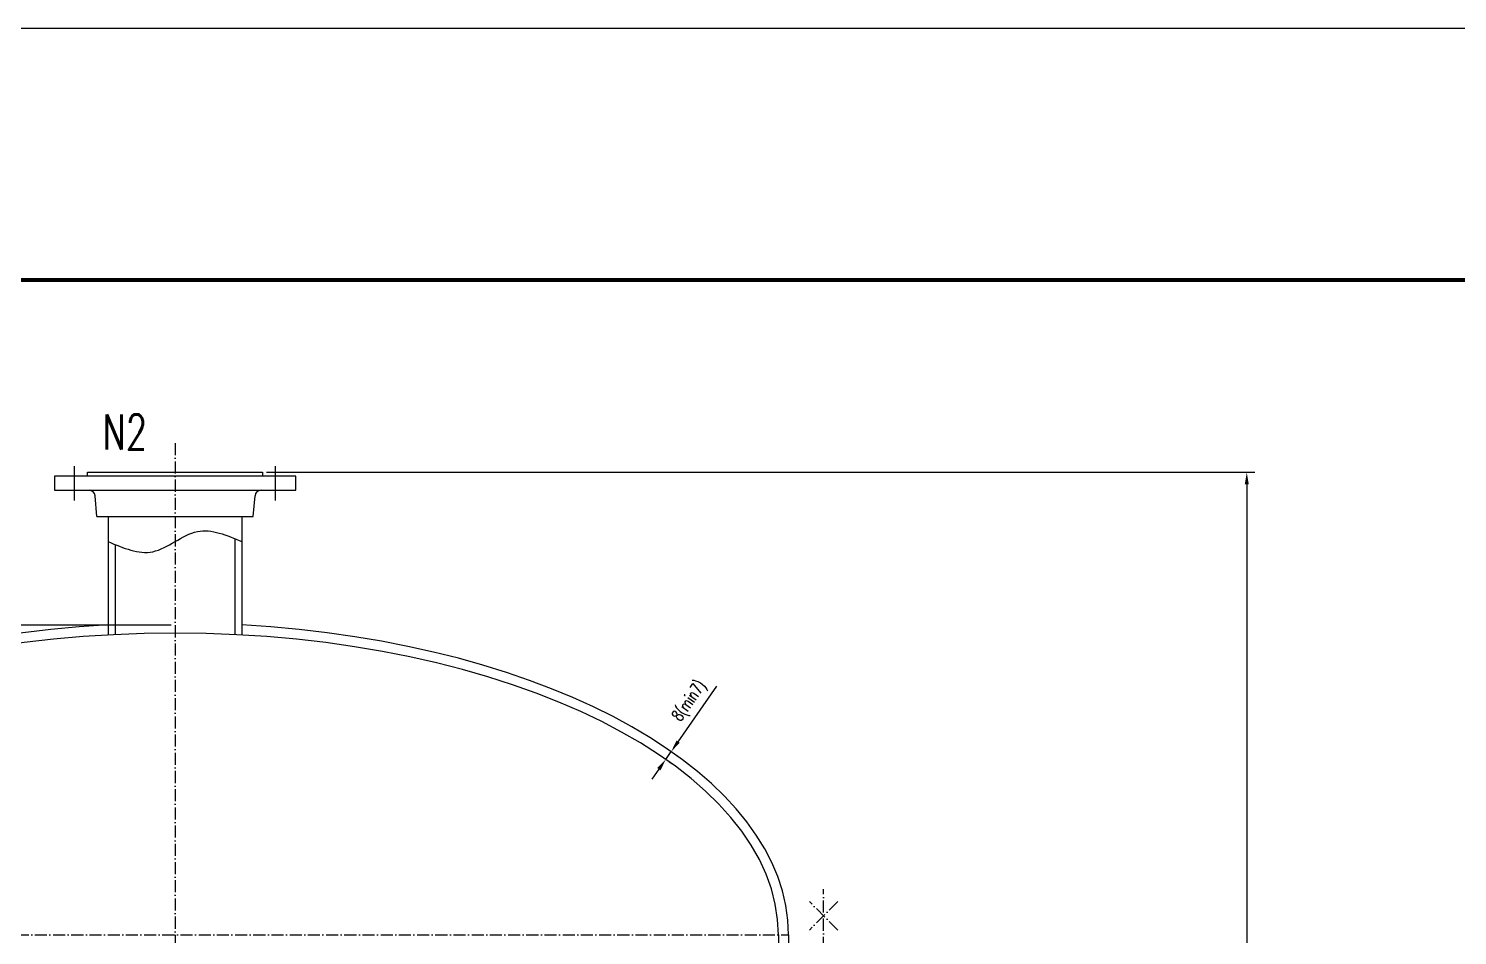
# Model space of a CAD drawing. Header units: millimetres. Extents: x 3722 to 10352, y -3393 to 2547.
# Drawn here: x 4868 to 6289, y 1645 to 2547 of the extents above; entities that cross this region are included whole.
import ezdxf
from ezdxf.enums import TextEntityAlignment as Align

# ---------------------------------------------------------------- set-up
doc = ezdxf.new("R2010")
doc.units = ezdxf.units.MM
doc.linetypes.add('ACAD_ISO02W100', pattern=[11, 8, -3])
doc.linetypes.add('ACAD_ISO10W100', pattern=[18, 12, -3, 0, -3])
doc.layers.add('CAXA1', color=2, linetype='ACAD_ISO10W100', lineweight=25)
for name, color, linetype in [('K1', 4, 'Continuous'), ('tank', 1, 'Continuous'), ('tankx', 2, 'ACAD_ISO10W100'), ('tanky', 7, 'Continuous'), ('xuxian', 7, 'ACAD_ISO02W100')]:
    doc.layers.add(name, color=color, linetype=linetype)
doc.styles.add('hzfs', font='simplex.shx', dxfattribs={"width": 0.7, "bigfont": 'hzfs.shx'})
doc.dimstyles.new('PVCAD$0', dxfattribs={"dimscale": 4, "dimtxt": 3, "dimasz": 3, "dimexe": 2, "dimexo": 1, "dimgap": 1, "dimtad": 1, "dimdec": 0, "dimzin": 0, "dimdsep": 46, "dimtxsty": 'hzfs', "dimcen": 2.5, "dimclrd": 4, "dimclre": 4, "dimadec": 0, "dimazin": 0, "dimtfac": 1, "dimtmove": 0, "dimatfit": 0, "dimfxl": 1, "dimarcsym": 0})

# ---------------------------------------------------------------- blocks, each defined once
blk = doc.blocks.new('*D208')
at = {"color": 4, "linetype": 'ByBlock', "lineweight": -2}
for p, q in [((5105, 2105.8), (6087.8, 2105.8)), ((6079.8, 2093.8), (6079.8, -794.2)), ((5526.1, -806.2), (6087.8, -806.2))]:
    blk.add_line(p, q, dxfattribs=at)
at = {"color": 4, "linetype": 'ByBlock'}
for points in [[(6077.8, 2093.8), (6081.8, 2093.8), (6079.8, 2105.8)], [(6077.8, -794.2), (6081.8, -794.2), (6079.8, -806.2)]]:
    blk.add_solid(points, dxfattribs=at)
at = {"layer": 'Defpoints', "color": 0, "linetype": 'ByBlock'}
for p in [(5101, 2105.8), (5522.1, -806.2), (6079.8, -806.2)]:
    blk.add_point(p, dxfattribs=at)
at = {"color": 0, "linetype": 'ByBlock', "insert": (6069.8, 649.8), "char_height": 12, "attachment_point": 5, "rotation": 90, "style": 'hzfs'}
blk.add_mtext('2910', dxfattribs=at)
blk = doc.blocks.new('*D188')
at = {"layer": 'Defpoints', "color": 0, "linetype": 'ByBlock'}
for p in [(4151.5, 1953.6), (5014, 1953.6), (4349, 1578.8)]:
    blk.add_point(p, dxfattribs=at)
at = {"layer": 'xuxian', "color": 4, "linetype": 'ByBlock', "lineweight": -2}
for p, q in [((5010, 1953.6), (4143.5, 1953.6)), ((4151.5, 1590.8), (4151.5, 1941.6)), ((4345, 1578.8), (4143.5, 1578.8))]:
    blk.add_line(p, q, dxfattribs=at)
at = {"layer": 'xuxian', "color": 4, "linetype": 'ByBlock'}
for points in [[(4149.5, 1941.6), (4153.5, 1941.6), (4151.5, 1953.6)], [(4149.5, 1590.8), (4153.5, 1590.8), (4151.5, 1578.8)]]:
    blk.add_solid(points, dxfattribs=at)
at = {"layer": 'xuxian', "color": 0, "linetype": 'ByBlock', "insert": (4141.5, 1766.2), "char_height": 12, "attachment_point": 5, "rotation": 90, "style": 'hzfs'}
blk.add_mtext('383', dxfattribs=at)
blk = doc.blocks.new('*D148')
at = {"color": 4, "linetype": 'ByBlock', "lineweight": -2}
for p, q in [((5514.3, 1837.9), (5552.8, 1893)), ((5502, 1820.3), (5507.4, 1828.1)), ((5510.7, 1825.8), (5514, 1823.5)), ((5495.1, 1810.5), (5488.3, 1800.7)), ((5505.3, 1818), (5508.6, 1815.8))]:
    blk.add_line(p, q, dxfattribs=at)
at = {"color": 4, "linetype": 'ByBlock'}
for points in [[(5512.7, 1839.1), (5515.9, 1836.8), (5507.4, 1828.1)], [(5493.5, 1811.7), (5496.8, 1809.4), (5502, 1820.3)]]:
    blk.add_solid(points, dxfattribs=at)
at = {"layer": 'Defpoints', "color": 0, "linetype": 'ByBlock'}
for p in [(5502, 1820.3), (5507.4, 1828.1), (5507.4, 1828.1)]:
    blk.add_point(p, dxfattribs=at)
at = {"color": 0, "linetype": 'ByBlock', "insert": (5526.2, 1877.9), "char_height": 12, "attachment_point": 5, "rotation": 55.0379, "style": 'hzfs'}
blk.add_mtext('8(min7)', dxfattribs=at)

msp = doc.modelspace()

# ---------------------------------------------------------------- linework, layer by layer
msp.add_line((7922.2, 2546.8), (3722.2, 2546.8))
at = {"layer": 'CAXA1'}
for p, q in [((5014, 2134.6), (5014, -544.5)), ((5659, 1432.8), (5659, 1691.4)), ((5673.1, 1650.7), (5644.8, 1679)), ((5673.1, 1679), (5644.8, 1650.7)), ((4404, 1645.8), (5624, 1645.8))]:
    msp.add_line(p, q, dxfattribs=at)
at = {"layer": 'K1', "const_width": 4}
msp.add_lwpolyline([(7822.2, -3293.2), (7822.2, 2296.8), (3822.2, 2296.8), (3822.2, -3293.2)], close=True, dxfattribs=at)
at = {"layer": 'tank', "linetype": 'ByBlock'}
for p, q in [((4927, 2101.8), (4927, 2105.8)), ((4927, 2105.8), (5101, 2105.8)), ((5101, 2105.8), (5101, 2101.8)), ((5134, 2101.8), (4894, 2101.8)), ((4894, 2101.8), (4894, 2087.8)), ((5134, 2087.8), (5134, 2101.8)), ((4894, 2087.8), (5134, 2087.8)), ((4936.3, 2061.8), (4934.5, 2082.4)), ((5091.6, 2061.8), (5093.5, 2082.4)), ((4936.3, 2061.8), (5091.6, 2061.8)), ((4947.5, 2061.8), (4947.5, 1944)), ((5080.5, 2061.8), (5080.5, 1944)), ((4954.5, 2033.9), (4954.5, 1944.3)), ((5073.5, 2039.8), (5073.5, 1944.3)), ((5614, 1645.8), (5614, 1620.8)), ((5624, 1645.8), (5624, 1620.8))]:
    msp.add_line(p, q, dxfattribs=at)
for centre, start, end in [((4928.5, 2081.8), 5.1428, 90), ((5099.5, 2081.8), 90, 174.8572)]:
    msp.add_arc(centre, 6, start, end, dxfattribs=at)
for major_axis, ratio, start_param, end_param in [((-610, 0), 0.508197, 4.821622, 6.283185), ((-610, 0), 0.508197, 3.141593, 4.603155), ((-600, 0), 0.5, 3.141593, 6.283185)]:
    msp.add_ellipse((5014, 1645.8), major_axis=major_axis, ratio=ratio, start_param=start_param, end_param=end_param, dxfattribs=at)
at = {"layer": 'tankx', "linetype": 'ByBlock'}
for p, q in [((4914, 2077.8), (4914, 2111.8)), ((5114, 2077.8), (5114, 2111.8))]:
    msp.add_line(p, q, dxfattribs=at)
at = {"layer": 'tanky', "linetype": 'ByBlock'}
msp.add_spline([(4947.5, 2036.8), (4991.8, 2026.8), (5036.2, 2046.8), (5080.5, 2036.8)], degree=3, dxfattribs=at)

# ---------------------------------------------------------------- texts
at = {"layer": 'tanky', "linetype": 'ByBlock', "style": 'hzfs', "width": 0.7}
msp.add_text('N2', height=35, dxfattribs=at).set_placement((4964, 2145.8), align=Align.MIDDLE)

# ---------------------------------------------------------------- dimensions: what is measured, and where the dimension line sits
at = {"linetype": 'ByBlock'}
dim = msp.add_linear_dim(base=(6079.8, -806.2), p1=(5101, 2105.8), p2=(5522.1, -806.2), angle=90, text='2910', dimstyle='PVCAD$0', dxfattribs=at)
dim.commit()
dim.dimension.update_dxf_attribs({"geometry": '*D208', "text_midpoint": (6069.8, 649.8)})
dim = msp.add_aligned_dim(p1=(5502, 1820.3), p2=(5507.4, 1828.1), distance=0, text='8(min7)', dimstyle='PVCAD$0', dxfattribs=at)
dim.commit()
dim.dimension.update_dxf_attribs({"geometry": '*D148', "text_midpoint": (5526.2, 1877.9)})
at = {"layer": 'xuxian', "linetype": 'ByBlock'}
dim = msp.add_linear_dim(base=(4151.5, 1953.6), p1=(4349, 1578.8), p2=(5014, 1953.6), angle=90, text='383', dimstyle='PVCAD$0', dxfattribs=at)
dim.commit()
dim.dimension.update_dxf_attribs({"geometry": '*D188', "text_midpoint": (4141.5, 1766.2)})

doc.saveas('drawing.dxf')
